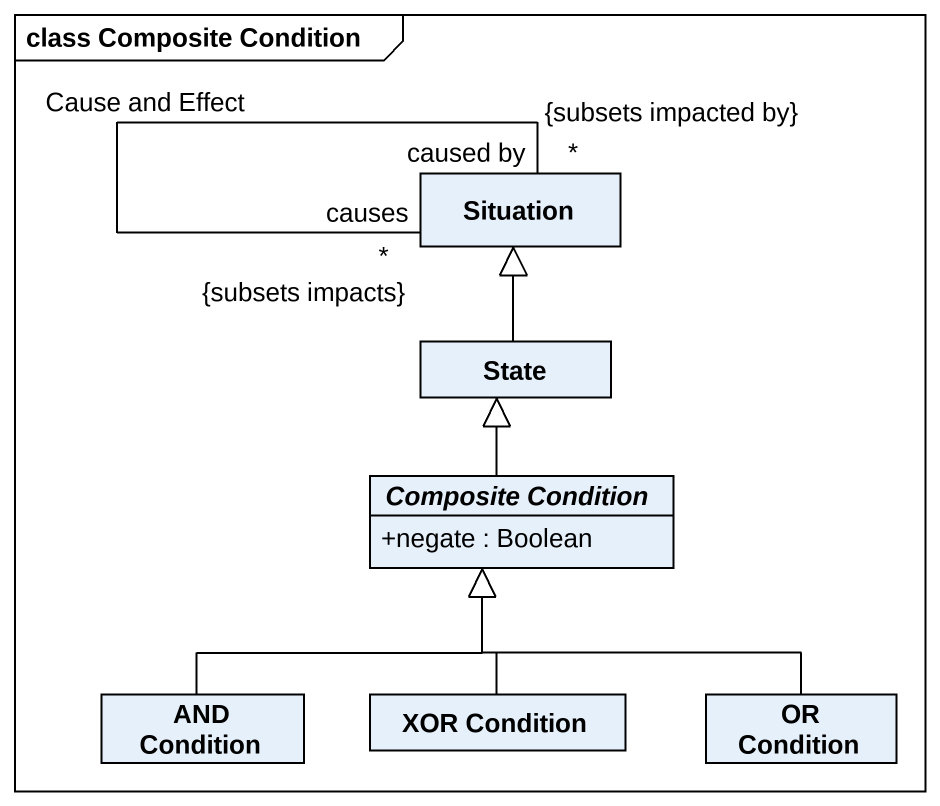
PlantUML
@startuml
mainframe class Composite Condition
hide circle
hide empty members
skinparam classAttributeIconSize 0
class Situation
class "State" as State_
abstract class "Composite Condition" as Composite_Condition {
  +negate : Boolean
}
class "AND Condition" as AND_Condition
class "XOR Condition" as XOR_Condition
class "OR Condition" as OR_Condition
Situation "causes\n{subsets impacts}\n*" -- "caused by\n{subsets impacted by}\n*" Situation : Cause and Effect
State_ -up-|> Situation
Composite_Condition -up-|> State_
AND_Condition -up-|> Composite_Condition
XOR_Condition -up-|> Composite_Condition
OR_Condition -up-|> Composite_Condition
@enduml
